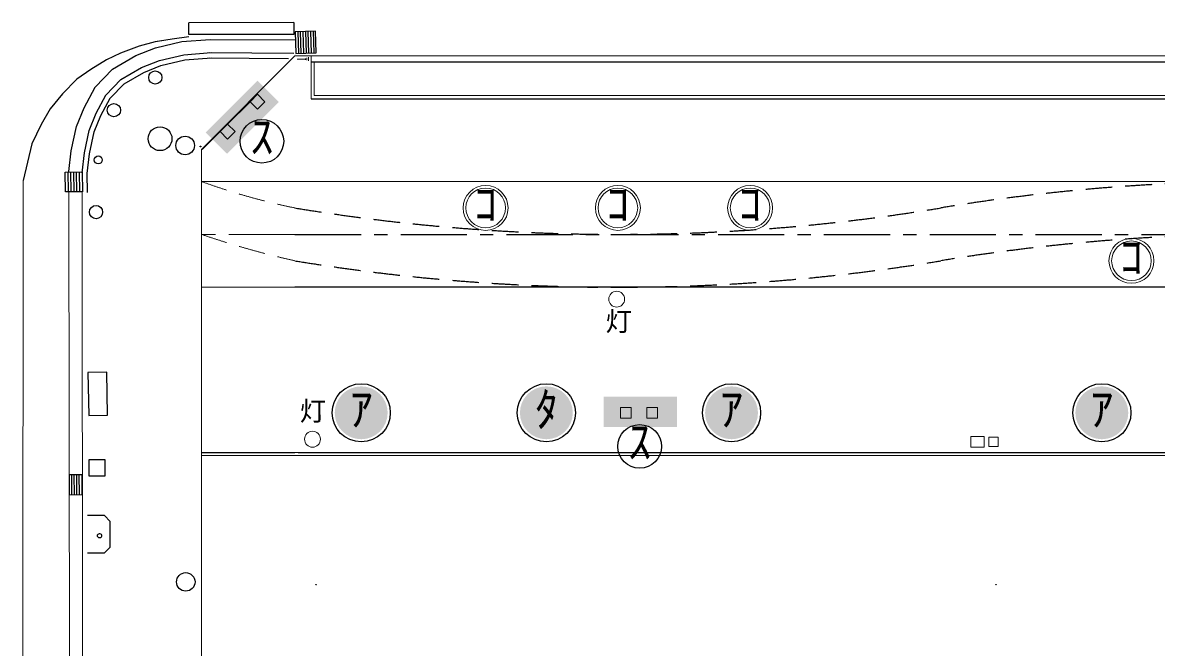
# Model space of a CAD drawing. Units: millimetres, scale not verified. Extents: x -200250 to 200250, y -138500 to 140234.
# Drawn here: x -132146 to -89287, y 20711 to 44341 of the extents above; entities that cross this region are included whole.
import ezdxf
from ezdxf.enums import TextEntityAlignment as Align

# ---------------------------------------------------------------- set-up
doc = ezdxf.new("R2010")
doc.units = ezdxf.units.MM
doc.header["$LTSCALE"] = 500
doc.linetypes.add('CHAIN1', pattern=[8, 5, -1, 1, -1])
doc.linetypes.add('DASHED2', pattern=[3, 2, -1])
for name, color, linetype in [('1-0_現況', 4, 'Continuous'), ('1-C_公園CL', 4, 'Continuous'), ('2-1_流域', 4, 'Continuous'), ('2-6_管路文字', 4, 'Continuous'), ('8-0_計画管', 94, 'Continuous')]:
    doc.layers.add(name, color=color, linetype=linetype)
doc.layers.add('1-3_現況4', color=7, linetype='Continuous', lineweight=9)
doc.styles.add('ＭＳ ゴシック', font='')
doc.styles.get('ＭＳ ゴシック').set_extended_font_data('MS Gothic')

msp = doc.modelspace()

# ---------------------------------------------------------------- hatches: boundary and pattern name
at = {"layer": '8-0_計画管'}
for points in [[(-118347.4, 29583, 1), (-120347.4, 29583, 1)], [(-111347.4, 29583, 1), (-113347.4, 29583, 1)], [(-104347.4, 29583, 1), (-106347.4, 29583, 1)], [(-90347.4, 29583, 1), (-92347.4, 29583, 1)]]:
    msp.add_hatch(color=256, dxfattribs=at).paths.add_polyline_path(points)

# ---------------------------------------------------------------- linework, layer by layer
at = {"layer": '1-0_現況'}
for centre in [(-123104.3, 39855.2), (-108822, 28311.3)]:
    msp.add_circle(centre, 825.7, dxfattribs=at)
at = {"layer": '1-0_現況', "color": 2}
msp.add_circle((-95350.5, 23082.9), 9, dxfattribs=at)
at = {"layer": '1-3_現況4'}
for p, q in [((-125863.9, 43890.8), (-125863.5, 44340.8)), ((-121895, 44341.1), (-125863.5, 44340.8)), ((-121895, 44341.1), (-121895.4, 43891.3)), ((-125870.3, 43810.7), (-126495.1, 43713.8)), ((-121895.4, 43891.3), (-125863.9, 43890.8)), ((-121072.4, 44014), (-121843, 43989.7)), ((-121843, 43989.7), (-121818.3, 43173.6)), ((-121746.3, 43992.7), (-121721.6, 43176.7)), ((-121651.1, 43995.6), (-121624.9, 43179.6)), ((-121554.4, 43998.7), (-121528.2, 43182.7)), ((-121457.7, 44001.8), (-121431.5, 43185.8)), ((-121361, 44004.8), (-121334.7, 43188.9)), ((-121264.3, 44007.8), (-121239.6, 43191.9)), ((-121167.5, 44010.9), (-121142.9, 43194.9)), ((-121046.2, 43197.9), (-121072.4, 44014)), ((-127743.1, 43445.7), (-128442.5, 43188.4)), ((-127870.3, 43093), (-127128, 43385.9)), ((-127130.9, 43613.2), (-127743.1, 43445.7)), ((-126495.1, 43713.8), (-127130.9, 43613.2)), ((-127128, 43385.9), (-126128.9, 43625.3)), ((-126128.9, 43625.3), (-125061.8, 43706.9)), ((-125061.8, 43706.9), (-121836.9, 43685.2)), ((-128975.5, 42940.4), (-129575.1, 42574.1)), ((-128442.5, 43188.4), (-128975.5, 42940.4)), ((-128744.3, 42587), (-127870.3, 43093)), ((-127651.9, 42641.6), (-126977.8, 42908)), ((-126977.8, 42908), (-126051.7, 43129.7)), ((-126917.7, 42716.7), (-126020.1, 42931.4)), ((-126051.7, 43129.7), (-125024.2, 43208.4)), ((-126020.1, 42931.4), (-125008.5, 43008.9)), ((-125067.2, 43006.9), (-122092.8, 42986.8)), ((-125065.4, 43206.9), (-121892.8, 43185.6)), ((-121818.3, 43173.6), (-121046.2, 43197.9)), ((-129575.1, 42574.1), (-130095.5, 42199)), ((-129410.8, 41897.1), (-128744.3, 42587)), ((-128433.9, 42189.2), (-127651.9, 42641.6)), ((-128308.8, 42030.2), (-127563.2, 42461.2)), ((-127563.2, 42461.2), (-126917.7, 42716.7)), ((-130095.5, 42199), (-130643, 41646.6)), ((-129003.6, 41599.6), (-128433.9, 42189.2)), ((-128840.4, 41480.7), (-128308.8, 42030.2)), ((-130643, 41646.6), (-131101.7, 41081.7)), ((-129825.4, 41123.4), (-129410.8, 41897.1)), ((-129372.1, 40912.2), (-129003.6, 41599.6)), ((-129189.8, 40827.6), (-128840.4, 41480.7)), ((-131101.7, 41081.7), (-131447.9, 40491.3)), ((-130109.8, 40410.3), (-129825.4, 41123.4)), ((-129629.5, 40263.8), (-129372.1, 40912.2)), ((-129437.7, 40205.4), (-129189.8, 40827.6)), ((-131447.9, 40491.3), (-131802.1, 39752.7)), ((-130307.2, 39497.1), (-130109.8, 40410.3)), ((-129814.2, 39415.7), (-129629.5, 40263.8)), ((-129616, 39383), (-129437.7, 40205.4)), ((-131802.1, 39752.7), (-132130, 38371.9)), ((-130396.7, 38714.2), (-130307.2, 39497.1)), ((-129900.5, 38657.4), (-129814.2, 39415.7)), ((-129702.3, 38634.7), (-129616, 39383)), ((-130536.3, 38690.9), (-129894.1, 38702.1)), ((-130522.7, 37936.3), (-130536.3, 38690.9)), ((-130416.4, 37938.2), (-130430, 38692.7)), ((-130308.6, 37940.1), (-130322.2, 38694.5)), ((-130202.4, 37942), (-130216, 38696.5)), ((-130094.6, 37943.9), (-130108.2, 38698.3)), ((-129988.3, 37945.7), (-130000.3, 38700.3)), ((-129894.1, 38702.1), (-129880.5, 37947.6)), ((-129698.2, 37912.8), (-129702.3, 38634.7)), ((-129880.5, 37947.6), (-130522.7, 37936.3)), ((-128967, 31116.5), (-129678.9, 31102.1)), ((-129678.9, 31102.1), (-129647.1, 29484.2)), ((-128935.2, 29498.5), (-128967, 31116.5)), ((-129647.1, 29484.2), (-128935.2, 29498.5)), ((-129028.7, 27808), (-129642.2, 27804.6)), ((-129642.2, 27804.6), (-129639.6, 27198.8)), ((-129026, 27202.2), (-129028.7, 27808)), ((-130381.6, 27243.4), (-129915.4, 27246.8)), ((-130375.9, 26471.8), (-130381.6, 27243.4)), ((-130282.4, 26472.3), (-130288, 27244.2)), ((-130188.8, 26473.1), (-130194.5, 27244.7)), ((-130096.9, 26473.7), (-130100.9, 27245.5)), ((-130003.3, 26474.3), (-130009, 27246.1)), ((-129915.4, 27246.8), (-129909.8, 26475)), ((-129639.6, 27198.8), (-129026, 27202.2)), ((-129909.8, 26475), (-130375.9, 26471.8)), ((-129052.7, 25696.5), (-129694.9, 25701.7)), ((-128843.6, 25471.8), (-129052.7, 25696.5)), ((-128844.5, 24503.5), (-128843.6, 25471.8)), ((-129057.2, 24282.3), (-128844.5, 24503.5)), ((-129696.1, 24291.8), (-129057.2, 24282.3))]:
    msp.add_line(p, q, dxfattribs=at)
at = {"layer": '1-3_現況4', "color": 4}
for p, q in [((-121852.8, 43082.6), (-125388.8, 39546.2)), ((65739.1, 43083), (-121852.8, 43082.6)), ((-121242.7, 42842.9), (-121242.7, 41463)), ((-121122.7, 42842.9), (-121122.7, 41583)), ((-121122.7, 41583), (-65030.5, 41583)), ((-124400, 40500.9), (-123551.5, 41349.5)), ((-125354.4, 39546.2), (-124682.7, 40218)), ((-125388.8, 39546.2), (-125389.2, 6618.8)), ((-132146.3, 7678.4), (-132130, 38371.9)), ((-121852.8, 38332.7), (-125388.8, 38332.7)), ((-121852.8, 38332.7), (-64420.5, 38332.7)), ((-130397.4, 37912.2), (-130378.5, 18306.4)), ((-129898, 37912.6), (-129879, 18306.3)), ((-121852.8, 34332.7), (-125388.9, 34332.7)), ((-96297.3, 28286.7), (-96297.3, 28686.7)), ((-96297.3, 28686.7), (-95797.4, 28686.7)), ((-95622.4, 28661.7), (-95272.4, 28661.7)), ((-95622.4, 28311.7), (-95622.4, 28661.7)), ((-64300.5, 27963), (-125388.9, 27963)), ((-121852.8, 28083), (-121732.7, 28083))]:
    msp.add_line(p, q, dxfattribs=at)
at = {"layer": '1-3_現況4', "color": 6}
for p, q in [((-121457.7, 42962.6), (-121762.6, 42962.6)), ((-121457.7, 42989.9), (-121457.7, 42938.8)), ((-121398.7, 43007.6), (-121398.7, 42921.1)), ((-121339.7, 43035.2), (-121339.7, 42893.5)), ((-121242.7, 42842.9), (-121242.7, 43082.9))]:
    msp.add_line(p, q, dxfattribs=at)
at = {"layer": '1-3_現況4', "color": 4, "linetype": 'CHAIN1'}
msp.add_line((-121852.8, 36333), (-125388.8, 36333), dxfattribs=at)
at = {"layer": '1-3_現況4', "color": 4}
for points in [[(-123268.8, 41632.5), (-122985.8, 41349.8), (-123268.5, 41066.8), (-123551.5, 41349.5)], [(-124400, 40500.9), (-124117, 40218.2), (-124399.7, 39935.2), (-124682.7, 40218)], [(-109547.4, 29783), (-109147.4, 29783), (-109147.4, 29383), (-109547.4, 29383)], [(-108547.4, 29783), (-108147.4, 29783), (-108147.4, 29383), (-108547.4, 29383)]]:
    msp.add_lwpolyline(points, close=True, dxfattribs=at)
for points in [[(-95797.4, 28686.7), (-95797.4, 28286.7), (-96297.3, 28286.7)], [(-95272.4, 28661.7), (-95272.4, 28311.7), (-95622.4, 28311.7)]]:
    msp.add_lwpolyline(points, dxfattribs=at)
at = {"layer": '1-3_現況4'}
for centre, radius in [((-127132.2, 42264.2), 250), ((-128696.6, 41033.3), 250), ((-126953.5, 39951.3), 450), ((-126004, 39695), 350), ((-125420.6, 39656.4), 15), ((-129289.6, 39147.6), 150), ((-129372.3, 37175.9), 250), ((-129240.5, 24932.4), 80), ((-125980.7, 23187), 350)]:
    msp.add_circle(centre, radius, dxfattribs=at)
at = {"layer": '1-3_現況4', "color": 4}
for centre, radius in [((-114644.2, 37332.8), 850), ((-109644.2, 37332.8), 850), ((-104644.2, 37332.8), 850), ((-114644.2, 37332.8), 750), ((-109644.2, 37332.8), 750), ((-104644.2, 37332.8), 750), ((-90227.2, 35332.8), 850), ((-90227.2, 35332.8), 750), ((-109688.9, 33882.8), 300), ((-121188.9, 28583), 300)]:
    msp.add_circle(centre, radius, dxfattribs=at)
at = {"layer": '1-3_現況4', "color": 4, "linetype": 'DASHED2'}
for centre, radius, start, end in [((-116894.7, 61615.5), 24783.8, 249.95682, 258.45985), ((-114577.7, 67810.1), 33282, 251.04442, 257.37379)]:
    msp.add_arc(centre, radius, start, end, dxfattribs=at)
at = {"layer": '1-C_公園CL'}
for p, q in [((-125863.9, 43890.8), (-125863.6, 44340.8)), ((-121895, 44341.1), (-125863.6, 44340.8)), ((-121895, 44341.1), (-121895.4, 43891.3)), ((-125870.4, 43810.7), (-126495.1, 43713.8)), ((-121895.4, 43891.3), (-125863.9, 43890.8)), ((-121072.5, 44014), (-121843, 43989.7)), ((-121843, 43989.7), (-121818.4, 43173.6)), ((-121746.3, 43992.7), (-121721.7, 43176.7)), ((-121651.2, 43995.6), (-121625, 43179.6)), ((-121554.5, 43998.7), (-121528.2, 43182.7)), ((-121457.8, 44001.8), (-121431.5, 43185.8)), ((-121361, 44004.8), (-121334.8, 43188.9)), ((-121264.3, 44007.8), (-121239.7, 43191.9)), ((-121167.6, 44010.9), (-121143, 43194.9)), ((-121046.2, 43197.9), (-121072.5, 44014)), ((-127743.2, 43445.7), (-128442.6, 43188.4)), ((-127870.3, 43093), (-127128.1, 43385.9)), ((-127131, 43613.2), (-127743.2, 43445.7)), ((-126495.1, 43713.8), (-127131, 43613.2)), ((-127128.1, 43385.9), (-126129, 43625.3)), ((-128975.6, 42940.4), (-129575.2, 42574.1)), ((-128442.6, 43188.4), (-128975.6, 42940.4)), ((-128744.4, 42587), (-127870.3, 43093)), ((-127651.9, 42641.6), (-126977.8, 42908)), ((-126977.8, 42908), (-126051.7, 43129.7)), ((-126051.7, 43129.7), (-125024.3, 43208.4)), ((-125067.2, 43006.9), (-122092.8, 42986.8)), ((-125065.5, 43206.9), (-121892.9, 43185.6)), ((-121818.4, 43173.6), (-121046.2, 43197.9)), ((-129575.2, 42574.1), (-130095.6, 42199)), ((-129410.9, 41897.1), (-128744.4, 42587)), ((-128434, 42189.2), (-127651.9, 42641.6)), ((-130095.6, 42199), (-130643.1, 41646.6)), ((-129003.7, 41599.6), (-128434, 42189.2)), ((-128840.5, 41480.7), (-128308.9, 42030.2)), ((-130643.1, 41646.6), (-131101.8, 41081.7)), ((-129825.4, 41123.4), (-129410.9, 41897.1)), ((-129372.2, 40912.2), (-129003.7, 41599.6)), ((-129629.6, 40263.8), (-129372.2, 40912.2)), ((-129814.3, 39415.7), (-129629.6, 40263.8)), ((-131802.2, 39752.7), (-132130, 38371.9)), ((-130396.8, 38714.2), (-130307.3, 39497.1)), ((-129900.6, 38657.4), (-129814.3, 39415.7)), ((-130416.5, 37938.2), (-130430.1, 38692.7)), ((-130308.7, 37940.1), (-130322.3, 38694.5)), ((-130202.4, 37942), (-130216, 38696.5)), ((-130094.6, 37943.9), (-130108.2, 38698.3)), ((-129988.4, 37945.7), (-130000.4, 38700.3)), ((-129894.2, 38702.1), (-129880.6, 37947.6)), ((-129698.3, 37912.8), (-129702.4, 38634.7)), ((-129880.6, 37947.6), (-130522.7, 37936.3)), ((-128967.1, 31116.5), (-129679, 31102.1)), ((-129679, 31102.1), (-129647.1, 29484.2)), ((-128935.2, 29498.5), (-128967.1, 31116.5)), ((-129647.1, 29484.2), (-128935.2, 29498.5)), ((-129028.7, 27808), (-129642.3, 27804.6)), ((-129642.3, 27804.6), (-129639.7, 27198.8)), ((-129026.1, 27202.2), (-129028.7, 27808)), ((-130381.6, 27243.4), (-129915.5, 27246.8)), ((-130376, 26471.8), (-130381.6, 27243.4)), ((-130282.4, 26472.3), (-130288.1, 27244.2)), ((-130188.9, 26473.1), (-130194.5, 27244.7)), ((-130096.9, 26473.7), (-130101, 27245.5)), ((-130003.4, 26474.3), (-130009, 27246.1)), ((-129915.5, 27246.8), (-129909.9, 26475)), ((-129639.7, 27198.8), (-129026.1, 27202.2)), ((-129909.9, 26475), (-130376, 26471.8)), ((-129052.8, 25696.5), (-129694.9, 25701.7)), ((-128843.7, 25471.8), (-129052.8, 25696.5)), ((-128844.6, 24503.5), (-128843.7, 25471.8)), ((-129057.2, 24282.3), (-128844.6, 24503.5)), ((-129696.2, 24291.8), (-129057.2, 24282.3))]:
    msp.add_line(p, q, dxfattribs=at)
for points in [[(-126129, 43625.3), (-125061.9, 43706.9), (-121837, 43685.2)], [(-126917.8, 42716.7), (-126020.2, 42931.4), (-125008.6, 43008.9)], [(-128308.9, 42030.2), (-127563.3, 42461.2), (-126917.8, 42716.7)], [(-129437.8, 40205.4), (-129189.9, 40827.6), (-128840.5, 41480.7)], [(-131101.8, 41081.7), (-131447.9, 40491.3), (-131802.2, 39752.7)], [(-130307.3, 39497.1), (-130109.9, 40410.3), (-129825.4, 41123.4)], [(-129702.4, 38634.7), (-129616.1, 39383), (-129437.8, 40205.4)], [(-130522.7, 37936.3), (-130536.3, 38690.9), (-129894.2, 38702.1)]]:
    msp.add_lwpolyline(points, dxfattribs=at)
for centre, radius in [((-127132.2, 42264.2), 250), ((-128696.6, 41033.3), 250), ((-126953.5, 39951.3), 450), ((-126004, 39695), 350), ((-125420.6, 39656.4), 15), ((-129289.7, 39147.6), 150), ((-129372.3, 37175.9), 250), ((-129240.6, 24932.4), 80), ((-125980.7, 23187), 350)]:
    msp.add_circle(centre, radius, dxfattribs=at)
at = {"layer": '2-1_流域'}
for p, q in [((89.5, 42842.9), (-121242.7, 42842.6)), ((-121242.7, 41463), (-64910.5, 41463)), ((-64420.5, 34332.8), (-121852.8, 34332.7)), ((-125389, 28083), (-121852.8, 28083)), ((-121732.8, 28083), (-86847.4, 28083))]:
    msp.add_line(p, q, dxfattribs=at)
at = {"layer": '2-1_流域', "linetype": 'CHAIN1'}
msp.add_line((-121852.8, 36333), (-64420.5, 36333), dxfattribs=at)
at = {"layer": '2-1_流域'}
for centre in [(-119347.4, 29583), (-112347.4, 29583), (-105347.4, 29583), (-91347.4, 29583)]:
    msp.add_circle(centre, 1100, dxfattribs=at)
at = {"layer": '2-1_流域', "linetype": 'DASHED2'}
for centre, start, end in [((-85227.2, -36666.8), 80.6317, 99.36836), ((-109644.3, 111332.5), 260.63171, 279.36832), ((-85227.2, -38666.9), 80.6317, 99.36836), ((-109644.3, 109332.6), 260.63171, 279.36832)]:
    msp.add_arc(centre, 75000, start, end, dxfattribs=at)
at = {"layer": '2-6_管路文字'}
msp.add_circle((-121052.1, 23083), 9, dxfattribs=at)
msp.add_circle((-121052.1, 23083), 9, dxfattribs=at)
at = {"layer": '8-0_計画管', "color": 5}
for points in [[(-125227.7, 40191.6), (-123273.4, 42145.9), (-124417.4, 39381.3), (-122463.1, 41335.6)], [(-110177.2, 30195.4), (-107413.5, 30195.4), (-110177.2, 29049.5), (-107413.5, 29049.5)]]:
    msp.add_solid(points, dxfattribs=at)

# ---------------------------------------------------------------- texts
at = {"layer": '1-0_現況', "color": 2, "style": 'ＭＳ ゴシック'}
for p in [(-123540.6, 39006.7), (-109258.3, 27462.9)]:
    msp.add_text('ｽ', height=1283, dxfattribs=at).set_placement(p, align=Align.BOTTOM_LEFT)
at = {"layer": '1-3_現況4', "style": 'ＭＳ ゴシック'}
for p in [(-110110.3, 32453.7), (-121671.8, 29063.1)]:
    msp.add_text('灯', height=733.1, rotation=0.105, dxfattribs=at).set_placement(p, align=Align.BOTTOM_LEFT)
at = {"layer": '1-3_現況4', "color": 2, "style": 'ＭＳ ゴシック'}
msp.add_text('ﾀ', height=1283, dxfattribs=at).set_placement((-112775.6, 28691.7), align=Align.BOTTOM_LEFT)
at = {"layer": '2-1_流域', "color": 2, "style": 'ＭＳ ゴシック'}
for rotation, p in [(0.001, (-115081.8, 36457.8)), (359.999, (-110081.8, 36457.8)), (359.999, (-105081.8, 36457.8))]:
    msp.add_text('ｺ', height=1283, rotation=rotation, dxfattribs=at).set_placement(p, align=Align.BOTTOM_LEFT)
for s, p in [('ｺ', (-90664.7, 34457.8)), ('ｱ', (-119784.9, 28708)), ('ｱ', (-105784.9, 28708)), ('ｱ', (-91784.9, 28708))]:
    msp.add_text(s, height=1283, dxfattribs=at).set_placement(p, align=Align.BOTTOM_LEFT)

doc.saveas('drawing.dxf')
